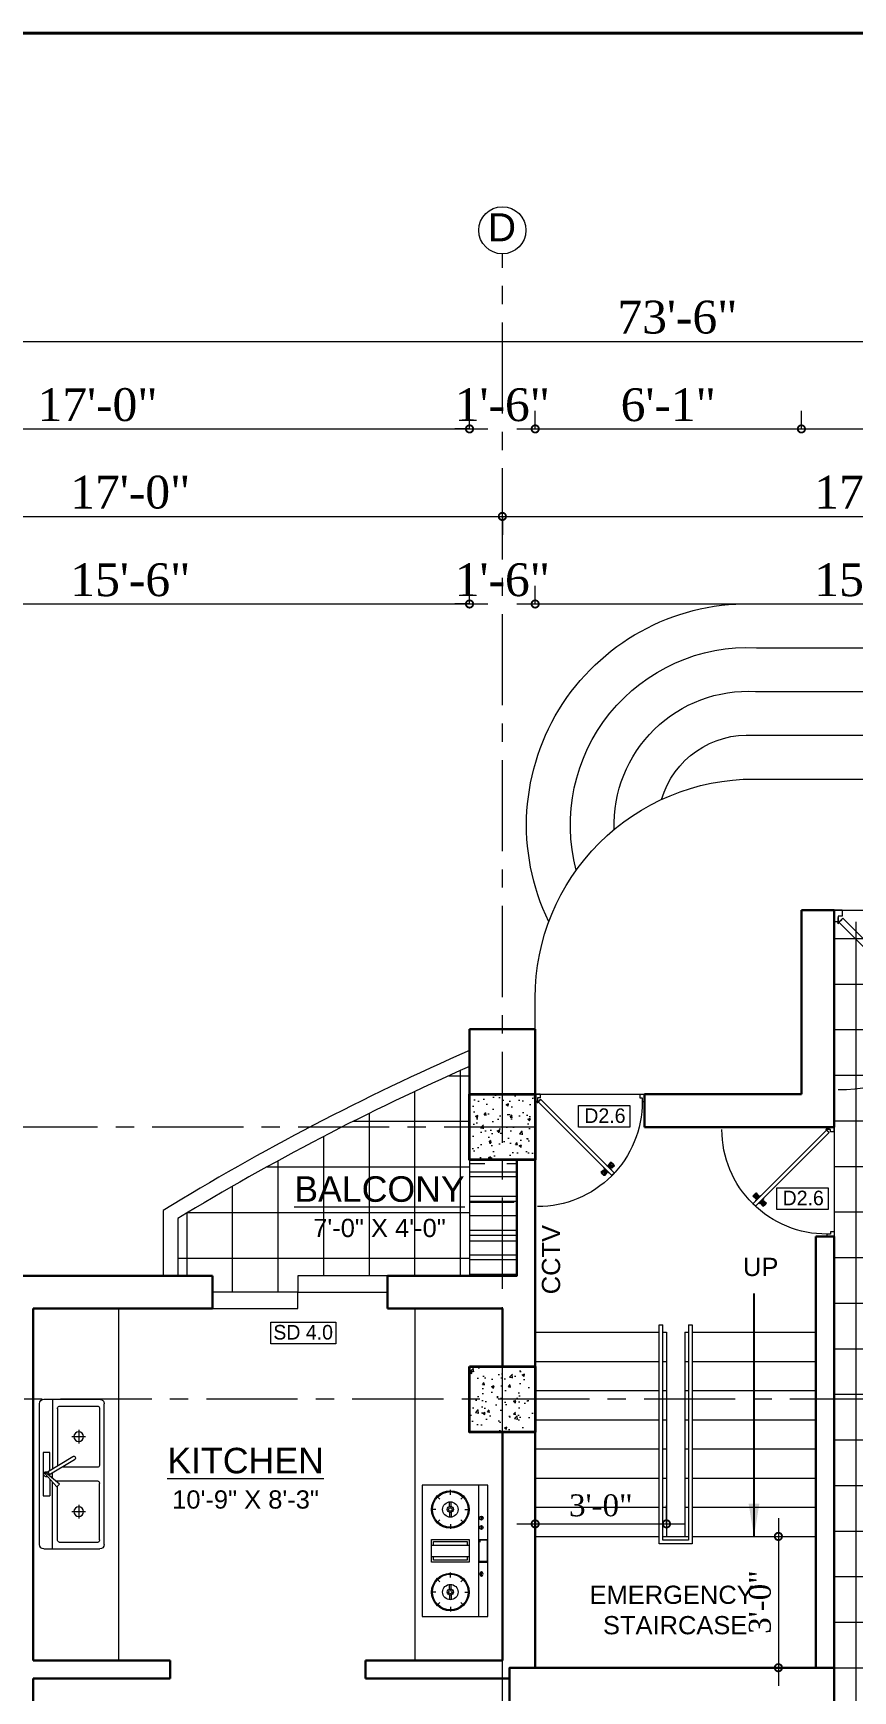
# Model space of a CAD drawing. Header units: inches. Extents: x 5223 to 201172, y -52570 to -12314.
# Drawn here: x 196711.8 to 196936.6, y -51606.3 to -51151.7 of the extents above; entities that cross this region are included whole.
import ezdxf

# ---------------------------------------------------------------- set-up
doc = ezdxf.new("R2010")
doc.units = ezdxf.units.IN
doc.header["$LTSCALE"] = 20
doc.header["$MEASUREMENT"] = 0
doc.header["$PDMODE"] = 98
doc.linetypes.add('CENTER', pattern=[2, 1.25, -0.25, 0.25, -0.25])
for name, color, linetype, lineweight in [('border', 242, 'Continuous', 40), ('CL', 252, 'CENTER', 5), ('column', 1, 'Continuous', 35), ('Dim', 7, 'Continuous', 9), ('Dimention', 77, 'Continuous', 9), ('door', 103, 'Continuous', 9), ('ELE 0.9', 252, 'Continuous', 9), ('furniture', 32, 'Continuous', 5), ('ha', 253, 'Continuous', 5), ('hatch tile', 253, 'Continuous', 0), ('Hatrch', 8, 'Continuous', 0), ('leader lines', 191, 'Continuous', 9), ('PUERTAS', 7, 'Continuous', 13), ('railings', 153, 'Continuous', 9), ('stairs', 6, 'Continuous', 9), ('T-TEXT', 7, 'Continuous', 13), ('text', 247, 'Continuous', 13), ('Wall', 7, 'Continuous', 30), ('window', 150, 'Continuous', 13)]:
    doc.layers.add(name, color=color, linetype=linetype, lineweight=lineweight)
doc.styles.add('ARIAL', font='romans.shx')
doc.styles.get("Standard").update_dxf_attribs({"font": 'ARIALN.TTF'})
doc.styles.add('Times', font='times.ttf')
doc.dimstyles.new('D100', dxfattribs={"dimtxt": 8, "dimasz": 9, "dimexe": 5, "dimexo": 5, "dimgap": 2, "dimtad": 1, "dimdec": 0, "dimzin": 3, "dimdsep": 46, "dimlunit": 4, "dimtxsty": 'Times', "dimblk": 'DOTSMALL', "dimcen": 0.09, "dimdle": 5, "dimaunit": 1, "dimadec": 3, "dimazin": 0, "dimtfac": 1, "dimtdec": 0, "dimtix": 1, "dimtofl": 0, "dimtmove": 1, "dimatfit": 0, "dimfxl": 1, "dimtolj": 1, "dimtzin": 0, "dimarcsym": 0})
doc.dimstyles.get("Standard").update_dxf_attribs({"dimtxt": 12, "dimasz": 9, "dimexe": 6, "dimexo": 12, "dimgap": 0.09, "dimtad": 0, "dimdec": 0, "dimzin": 0, "dimdsep": 46, "dimlunit": 4, "dimtxsty": 'Standard', "dimcen": 3, "dimadec": 0, "dimazin": 0, "dimtfac": 1, "dimtdec": 0, "dimtofl": 0, "dimtmove": 0, "dimatfit": 3, "dimfxl": 1, "dimtolj": 1, "dimtzin": 0, "dimarcsym": 0})

# ---------------------------------------------------------------- blocks, each defined once
blk = doc.blocks.new('COL')
at = {"layer": 'ELE 0.9'}
h = blk.add_hatch(dxfattribs=at)
h.set_pattern_fill('AR-CONC', color=256, style=0)
h.set_pattern_definition([(50, (0, 0), (7.17260183, -0.62752135), [0.75, -8.25]), (355, (0, 0), (-1.38751334, 7.52192134), [0.6, -6.6]), (100.4514, (0.598, -0.052), (5.78509382, 6.89439542), [0.6374019, -7.01142112]), (46.1842, (0, 2), (10.6724105, -1.65519014), [1.125, -12.375]), (96.6356, (0.889, 1.862), (9.34662706, 9.7411787), [0.9561029, -10.51713]), (351.1842, (0, 2), (9.34661945, 9.741186), [0.9, -9.9]), (21, (1, 1.5), (5.96907052, -4.0261889), [0.75, -8.25]), (326, (1, 1.5), (2.43315332, 7.25150045), [0.6, -6.6]), (71.4514, (1.4974, 1.1645), (8.4022263, 3.22530497), [0.6374019, -7.01142112]), (37.5, (0, 0), (0.121598553, 3.32893854), [0, -6.52, 0, -6.7, 0, -6.625]), (7.5, (0, 0), (2.630695374, 3.94411712), [0, -3.82, 0, -6.37, 0, -2.525]), (327.5, (-2.23, 0), (5.33822436, -0.225548717), [0, -2.5, 0, -7.8, 0, -10.35]), (317.5, (-3.23, 0), (5.8318617, 1.00104982), [0, -3.25, 0, -5.18, 0, -7.35])])
h.paths.add_polyline_path([(151149.68, -27522.26), (151149.68, -27540.26), (151167.68, -27540.26), (151167.68, -27522.26)])
at = {"layer": 'column'}
blk.add_lwpolyline([(151149.68, -27522.26), (151167.68, -27522.26), (151167.68, -27540.26)], dxfattribs=at)
blk.add_lwpolyline([(151149.68, -27522.26), (151167.68, -27522.26), (151167.68, -27540.26), (151149.68, -27540.26)], close=True, dxfattribs=at)
blk = doc.blocks.new('mb-bep700x350')
for p, q in [((-350, 0), (-350, -350)), ((350, 0), (-350, 0)), ((350, -350), (350, 0)), ((-350, -50), (350, -50)), ((-185, -33.2), (-163.1, -33.2)), ((-185, -35.1), (-163, -35.1)), ((-134.9, -33.2), (-113, -33.2)), ((-134.9, -35.1), (-112.9, -35.1)), ((-60, -50), (-60, 0)), ((-57.5, -3.3), (57.8, -3.3)), ((-57.5, -46.5), (-57.5, -3.3)), ((57.8, -46.5), (-57.5, -46.5)), ((-54.5, -42.4), (-46, -42.4)), ((57.8, -3.3), (57.8, -46.5)), ((60, -50), (60, 0)), ((135.2, -35.1), (113.2, -35.1)), ((135.2, -33.2), (113.3, -33.2)), ((-275.4, -144.9), (-293.8, -126.5)), ((-220.2, -122), (-220.2, -96)), ((-165.1, -144.9), (-146.7, -126.5)), ((-60, -300), (-60, -100)), ((-60, -100), (60, -100)), ((-50, -290), (-50, -110)), ((-50, -110), (-30, -110)), ((-30, -300), (-30, -100)), ((30, -300), (30, -100)), ((30, -110), (50, -110)), ((50, -110), (50, -290)), ((60, -100), (60, -300)), ((165.1, -144.9), (146.7, -126.5)), ((220.2, -122), (220.2, -96)), ((275.4, -144.9), (293.8, -126.5)), ((-298.2, -200), (-324.2, -200)), ((-275.4, -255.1), (-293.8, -273.5)), ((-235.9, -195.5), (-261, -195.5)), ((-235.9, -204.5), (-261, -204.5)), ((-204.5, -195.5), (-179.5, -195.5)), ((-204.5, -204.5), (-179.5, -204.5)), ((-165.1, -255.1), (-146.7, -273.5)), ((-142.2, -200), (-116.2, -200)), ((142.2, -200), (116.2, -200)), ((165.1, -255.1), (146.7, -273.5)), ((204.5, -195.5), (179.5, -195.5)), ((204.5, -204.5), (179.5, -204.5)), ((235.9, -195.5), (261, -195.5)), ((235.9, -204.5), (261, -204.5)), ((275.4, -255.1), (293.8, -273.5)), ((298.2, -200), (324.2, -200)), ((-350, -350), (350, -350)), ((-220.2, -278), (-220.2, -304)), ((60, -300), (-60, -300)), ((-30, -290), (-50, -290)), ((50, -290), (30, -290)), ((220.2, -278), (220.2, -304))]:
    blk.add_line(p, q)
for centre, radius in [((-220.2, -200), 100), ((-220.2, -200), 95), ((-220.2, -200), 41), ((220.2, -200), 100), ((220.2, -200), 95), ((220.2, -200), 41), ((-220.2, -200), 16.3), ((-220.2, -200), 9.16), ((220.2, -200), 16.3), ((220.2, -200), 9.16)]:
    blk.add_circle(centre, radius)
for centre in [(-174, -34.4), (-124, -34.4)]:
    blk.add_ellipse(centre, major_axis=(-11.1, 0), ratio=0.777774)
at = {"extrusion": (0, 0, -1)}
blk.add_ellipse((124.3, -34.4), major_axis=(11.1, 0), ratio=0.777774, dxfattribs=at)
blk = doc.blocks.new('mb-chaurua440x1020')
for p, q in [((483, 0), (-483, 0)), ((-513, -30), (-513, -413)), ((-513, -90), (-39, -90)), ((-148, -24), (148, -24)), ((-148, -71), (-148, -24)), ((-27, -71), (-148, -71)), ((-17, -54), (-122, -228)), ((5, -64), (-100, -240)), ((-17, -54), (-17, -54)), ((68, -136), (-11, -42)), ((29, -90), (-10, -90)), ((-5, -37), (87, -119)), ((13, -71), (1, -71)), ((5, -64), (5, -64)), ((34, -71), (148, -71)), ((48, -401), (48, -113)), ((514, -90), (55, -90)), ((148, -24), (148, -71)), ((513, -30), (513, -413)), ((-465, -134), (-465, -401)), ((-449, -123), (-59, -123)), ((-257, -222), (-257, -315)), ((-48, -401), (-48, -153)), ((87, -119), (68, -136)), ((450, -123), (82, -123)), ((257, -222), (257, -315)), ((466, -134), (466, -401)), ((-303, -269), (-210, -269)), ((210, -269), (304, -269)), ((483, -443), (-483, -443)), ((-449, -412), (-64, -412)), ((450, -412), (64, -412))]:
    blk.add_line(p, q)
for centre in [(-257, -269), (257, -269)]:
    blk.add_circle(centre, 33.2)
for centre, radius, start, end in [((-483, -30), 30, 90, 180), ((1, -47), 18.1, 331.1886, 289.501), ((-4, -44), 7.15, 94.3974, 170.1439), ((483, -30), 30, 0, 90), ((-451, -137), 14.3, 81.5294, 167.6839), ((452, -137), 14.3, 12.3263, 98.4603), ((-111, -234), 12.2, 152.0442, 329.8501), ((-483, -413), 30, 180, 270), ((-451, -398), 14.3, 192.3144, 278.476), ((-62, -398), 14.3, 261.5343, 347.6754), ((62, -398), 14.3, 192.3246, 278.4657), ((452, -398), 14.3, 261.5403, 347.6694), ((483, -413), 30, 270, 0)]:
    blk.add_arc(centre, radius, start, end)
blk = doc.blocks.new('_DotSmall')
at = {"layer": 'Dimention', "color": 0, "const_width": 0.5}
blk.add_lwpolyline([(-0.0625, 0, 1), (0.0625, 0, 1)], format="xyb", close=True, dxfattribs=at)
blk = doc.blocks.new('*D43')
at = {"layer": 'Defpoints', "color": 0, "transparency": 16777216}
for p in [(196885.49, -51560.52), (196849.49, -51563.96), (196885.49, -51563.96)]:
    blk.add_point(p, dxfattribs=at)
at = {"layer": 'Dim', "color": 0, "lineweight": 5, "transparency": 16777216}
for p, q in [((196849.49, -51560.52), (196849.49, -51555.52)), ((196885.49, -51560.52), (196885.49, -51555.52)), ((196844.49, -51560.52), (196890.49, -51560.52))]:
    blk.add_line(p, q, dxfattribs=at)
at = {"layer": 'Dim', "color": 0, "lineweight": 5, "transparency": 16777216, "xscale": 4, "yscale": 4, "zscale": 4, "rotation": 180}
blk.add_blockref('_DotSmall', (196849.49, -51560.52), dxfattribs=at)
at = {"layer": 'Dim', "color": 0, "lineweight": 5, "transparency": 16777216, "xscale": 4, "yscale": 4, "zscale": 4}
blk.add_blockref('_DotSmall', (196885.49, -51560.52), dxfattribs=at)
at = {"layer": 'Dim', "color": 0, "transparency": 16777216, "insert": (196867.49, -51555.47), "char_height": 6, "attachment_point": 5, "style": 'Times'}
blk.add_mtext('\\A1;3\'-0"', dxfattribs=at)
blk = doc.blocks.new('*D44')
at = {"layer": 'Defpoints', "color": 0, "transparency": 16777216}
for p in [(196915.57, -51563.96), (196912.2, -51599.96), (196916.18, -51599.96)]:
    blk.add_point(p, dxfattribs=at)
at = {"layer": 'Dim', "color": 0, "lineweight": 5, "transparency": 16777216}
for p, q in [((196916.18, -51558.96), (196916.18, -51604.96)), ((196916.18, -51563.96), (196921.18, -51563.96)), ((196916.18, -51599.96), (196921.18, -51599.96))]:
    blk.add_line(p, q, dxfattribs=at)
at = {"layer": 'Dim', "color": 0, "lineweight": 5, "transparency": 16777216, "xscale": 4, "yscale": 4, "zscale": 4}
for p, rotation in [((196916.18, -51563.96), 90), ((196916.18, -51599.96), 270)]:
    blk.add_blockref('_DotSmall', p, dxfattribs=dict(at, rotation=rotation))
at = {"layer": 'Dim', "color": 0, "transparency": 16777216, "insert": (196911.13, -51581.96), "char_height": 6, "attachment_point": 5, "rotation": 90, "style": 'Times'}
blk.add_mtext('\\A1;3\'-0"', dxfattribs=at)
blk = doc.blocks.new('*D45')
at = {"layer": 'Defpoints', "color": 0, "transparency": 16777216}
for p in [(196447.49, -51236.26), (197329.49, -51236.26), (197329.49, -51236.26)]:
    blk.add_point(p, dxfattribs=at)
at = {"layer": 'Dim', "color": 0, "lineweight": 5, "transparency": 16777216}
for p, q in [((196447.49, -51236.26), (196447.49, -51231.26)), ((197329.49, -51236.26), (197329.49, -51231.26)), ((196442.49, -51236.26), (197334.49, -51236.26))]:
    blk.add_line(p, q, dxfattribs=at)
at = {"layer": 'Dim', "color": 0, "lineweight": 5, "transparency": 16777216, "xscale": 4, "yscale": 4, "zscale": 4, "rotation": 180}
blk.add_blockref('_DotSmall', (196447.49, -51236.26), dxfattribs=at)
at = {"layer": 'Dim', "color": 0, "lineweight": 5, "transparency": 16777216, "xscale": 4, "yscale": 4, "zscale": 4}
blk.add_blockref('_DotSmall', (197329.49, -51236.26), dxfattribs=at)
at = {"layer": 'Dim', "color": 0, "transparency": 16777216, "insert": (196888.49, -51229.66), "char_height": 9, "attachment_point": 5, "style": 'Times'}
blk.add_mtext('\\A1;73\'-6"', dxfattribs=at)
blk = doc.blocks.new('3ft')
at = {"layer": 'PUERTAS', "color": 8}
for p, q in [((22.57, 24.94), (21.65, 25.68)), ((22.63, 24.99), (21.69, 25.75)), ((22.74, 25.1), (21.84, 25.9)), ((22.13, 26.28), (21.98, 26.13)), ((22.88, 25.24), (22.01, 26.06)), ((22.13, 26.28), (22.27, 26.42)), ((22.29, 26.41), (22.27, 26.42)), ((23.16, 25.52), (22.34, 26.39)), ((23.3, 25.66), (22.5, 26.56)), ((23.41, 25.77), (22.65, 26.71)), ((22.69, 24.32), (23.02, 24.83)), ((23.46, 25.83), (22.72, 26.75)), ((22.95, 24.96), (22.84, 25.07)), ((22.98, 24.99), (22.86, 25.1)), ((23.03, 25.04), (22.91, 25.15)), ((22.91, 24.53), (23.1, 24.91)), ((23.11, 25.12), (22.99, 25.23)), ((23.13, 24.76), (23.18, 24.99)), ((23.28, 25.3), (23.17, 25.41)), ((23.36, 25.37), (23.25, 25.49)), ((23.31, 24.94), (23.28, 25.08)), ((23.41, 25.43), (23.3, 25.54)), ((23.46, 25.09), (23.32, 25.13)), ((23.44, 25.45), (23.33, 25.56)), ((23.64, 25.27), (23.41, 25.22)), ((23.87, 25.49), (23.49, 25.3)), ((24.08, 25.71), (23.57, 25.38)), ((24.07, 23.82), (24.3, 23.88)), ((24.25, 24), (24.39, 23.97)), ((24.4, 24.15), (24.43, 24.01)), ((24.58, 24.33), (24.52, 24.1)), ((24.6, 23.97), (24.72, 23.86)), ((24.8, 24.56), (24.61, 24.18)), ((25.02, 24.77), (24.68, 24.26)), ((24.68, 24.05), (24.79, 23.94)), ((24.73, 24.1), (24.85, 23.99)), ((24.76, 24.13), (24.87, 24.02)), ((24.97, 23.99), (25.87, 23.2)), ((25.08, 24.1), (26.02, 23.34)), ((25.14, 24.15), (26.06, 23.41)), ((23.63, 23.38), (24.14, 23.72)), ((23.84, 23.6), (24.22, 23.79)), ((24.25, 23.26), (24.99, 22.34)), ((24.27, 23.64), (24.38, 23.53)), ((24.3, 23.67), (24.41, 23.56)), ((24.3, 23.32), (25.06, 22.38)), ((24.35, 23.72), (24.46, 23.61)), ((24.41, 23.43), (25.2, 22.53)), ((24.43, 23.8), (24.54, 23.69)), ((24.55, 23.57), (25.37, 22.7)), ((24.83, 23.85), (25.7, 23.03)), ((25.58, 22.82), (25.43, 22.67)), ((25.58, 22.82), (25.73, 22.97)), ((25.72, 22.98), (25.73, 22.97)), ((0, 0), (36, 0))]:
    blk.add_line(p, q, dxfattribs=at)
at = {"layer": 'PUERTAS', "color": 1}
for p, q in [((21.67, 25.73), (22.17, 26.23)), ((22.49, 24.95), (21.67, 25.61)), ((21.7, 25.82), (22.14, 26.26)), ((21.73, 25.79), (21.7, 25.82)), ((22.58, 26.7), (22.14, 26.26)), ((22.67, 26.73), (22.17, 26.23)), ((22.61, 26.67), (22.58, 26.7)), ((22.6, 24.96), (23.02, 25.38)), ((22.61, 24.25), (22.92, 24.72)), ((22.62, 24.13), (22.61, 24.14)), ((22.7, 25.07), (22.71, 25.06)), ((23.45, 25.91), (22.79, 26.73)), ((22.82, 25.06), (23.08, 25.32)), ((22.94, 24.95), (22.83, 25.07)), ((22.92, 24.72), (22.92, 24.72)), ((22.93, 24.94), (23.19, 25.21)), ((22.93, 24.84), (22.93, 24.83)), ((23.44, 25.81), (23.02, 25.38)), ((23.34, 25.58), (23.08, 25.32)), ((23.46, 25.47), (23.19, 25.21)), ((23.33, 25.7), (23.34, 25.69)), ((23.45, 25.46), (23.33, 25.57)), ((23.57, 25.47), (23.57, 25.47)), ((24.15, 25.79), (23.68, 25.48)), ((23.68, 25.48), (23.68, 25.48)), ((24.25, 23.62), (24.51, 23.89)), ((24.27, 25.78), (24.26, 25.79)), ((24.78, 24.15), (24.51, 23.89)), ((24.89, 24.03), (24.63, 23.77)), ((25.11, 24.14), (24.69, 23.71)), ((24.77, 24.14), (24.88, 24.03)), ((24.79, 24.38), (24.78, 24.37)), ((24.78, 24.26), (24.78, 24.26)), ((25.1, 24.84), (24.79, 24.38)), ((25, 24.03), (25, 24.03)), ((25.09, 24.96), (25.1, 24.95)), ((25.22, 24.14), (26.03, 23.48)), ((23.44, 23.31), (23.45, 23.3)), ((23.56, 23.3), (24.03, 23.61)), ((24.03, 23.61), (24.03, 23.62)), ((24.14, 23.62), (24.14, 23.62)), ((24.26, 23.29), (24.69, 23.71)), ((24.26, 23.63), (24.37, 23.52)), ((24.26, 23.18), (24.92, 22.37)), ((24.37, 23.52), (24.63, 23.77)), ((24.37, 23.4), (24.37, 23.4)), ((25.04, 22.36), (25.54, 22.86)), ((25.1, 22.42), (25.13, 22.39)), ((25.13, 22.39), (25.57, 22.83)), ((26.04, 23.37), (25.54, 22.86)), ((26.01, 23.27), (25.57, 22.83)), ((25.98, 23.3), (26.01, 23.27))]:
    blk.add_line(p, q, dxfattribs=at)
at = {"layer": 'PUERTAS', "color": 2}
for p, q in [((21.99, 26.11), (21.98, 26.13)), ((26.05, 25.92), (25.23, 26.74)), ((25.42, 22.68), (25.43, 22.67))]:
    blk.add_line(p, q, dxfattribs=at)
at = {"layer": 'PUERTAS', "color": 1}
for centre, start, end in [((22.54, 25.01), 231.0764, 315), ((22.67, 24.2), 135, 225), ((22.73, 26.68), 38.9236, 135), ((22.77, 25.12), 225, 315), ((22.99, 24.89), 135, 219.7428), ((22.87, 24.78), 315, 39.7428), ((23.28, 25.63), 315, 45), ((23.39, 25.86), 315, 38.9236), ((23.51, 25.41), 50.2572, 135), ((23.62, 25.53), 230.2572, 315), ((24.2, 25.73), 45, 135), ((24.84, 24.31), 135, 219.7428), ((24.72, 24.21), 315, 39.7428), ((24.94, 23.98), 45, 135), ((25.04, 24.89), 315, 45), ((25.17, 24.08), 51.0764, 135), ((23.51, 23.36), 225, 315), ((24.09, 23.56), 50.2572, 135), ((24.2, 23.68), 230.2572, 315), ((24.32, 23.23), 135, 218.9236), ((24.42, 23.46), 135, 225), ((24.98, 22.42), 218.9236, 315), ((25.98, 23.42), 315, 51.0764)]:
    blk.add_arc(centre, 0.08, start, end, dxfattribs=at)
at = {"layer": 'window'}
for p, q in [((1.01, 2.52), (25.23, 26.74)), ((26.05, 25.92), (1.77, 1.64)), ((0, 2.4), (0, 0)), ((0.72, 2.4), (0, 2.4)), ((1.6, 0), (0, 0)), ((0.72, 1.52), (0.72, 2.44)), ((0.8, 1.52), (0.72, 1.52)), ((0.8, 1.52), (0.8, 2.41)), ((0.8, 1.2), (0.8, 1.52)), ((1.6, 1.2), (0.8, 1.2)), ((1.57, 1.84), (0.94, 2.47)), ((1.63, 1.89), (0.97, 2.55)), ((1.63, 1.89), (1.57, 1.84)), ((1.77, 1.64), (1.57, 1.84)), ((1.6, 0), (1.6, 1.2)), ((34.4, 0), (34.4, 1.2)), ((34.4, 1.2), (35.2, 1.2)), ((34.4, 0), (36, 0)), ((35.2, 1.2), (35.2, 2.4)), ((35.2, 2.4), (36, 2.4)), ((36, 0), (36, 2.4))]:
    blk.add_line(p, q, dxfattribs=at)
for radius in [0.155, 0.0752]:
    blk.add_circle((0.82, 2.56), radius, dxfattribs=at)
blk.add_arc((0.82, 2.56), 34.38, 359.7285, 90.0333, dxfattribs=at)
blk = doc.blocks.new('*U55')
at = {"color": 3}
blk.add_blockref('3ft', (0, 0), dxfattribs=at)
blk = doc.blocks.new('2ft6in')
at = {"layer": 'PUERTAS', "color": 8}
for p, q in [((18.81, 20.78), (18.04, 21.4)), ((18.86, 20.83), (18.08, 21.46)), ((18.95, 20.92), (18.2, 21.58)), ((18.44, 21.9), (18.31, 21.77)), ((19.07, 21.03), (18.34, 21.72)), ((18.44, 21.9), (18.56, 22.02)), ((18.58, 22.01), (18.56, 22.02)), ((19.3, 21.26), (18.61, 22)), ((19.42, 21.38), (18.75, 22.14)), ((19.51, 21.48), (18.88, 22.26)), ((18.91, 20.27), (19.19, 20.69)), ((19.55, 21.53), (18.93, 22.3)), ((19.13, 20.8), (19.03, 20.9)), ((19.15, 20.82), (19.05, 20.92)), ((19.09, 20.44), (19.25, 20.76)), ((19.19, 20.87), (19.1, 20.96)), ((19.25, 20.93), (19.16, 21.02)), ((19.28, 20.63), (19.32, 20.83)), ((19.4, 21.08), (19.31, 21.17)), ((19.47, 21.15), (19.38, 21.24)), ((19.43, 20.78), (19.4, 20.9)), ((19.51, 21.19), (19.42, 21.28)), ((19.55, 20.91), (19.43, 20.94)), ((19.53, 21.21), (19.44, 21.3)), ((19.7, 21.06), (19.51, 21.01)), ((19.89, 21.24), (19.58, 21.08)), ((20.07, 21.42), (19.64, 21.15)), ((19.69, 19.49), (20.12, 19.76)), ((19.87, 19.67), (20.18, 19.83)), ((20.06, 19.85), (20.25, 19.9)), ((20.21, 20), (20.33, 19.97)), ((20.21, 19.38), (20.83, 18.61)), ((20.23, 19.7), (20.32, 19.61)), ((20.25, 19.72), (20.34, 19.63)), ((20.25, 19.43), (20.88, 18.65)), ((20.29, 19.76), (20.38, 19.67)), ((20.33, 20.13), (20.36, 20.01)), ((20.34, 19.53), (21, 18.77)), ((20.36, 19.83), (20.45, 19.74)), ((20.48, 20.28), (20.44, 20.08)), ((20.46, 19.64), (21.14, 18.91)), ((20.5, 19.98), (20.6, 19.89)), ((20.67, 20.47), (20.51, 20.15)), ((20.85, 20.64), (20.57, 20.22)), ((20.57, 20.04), (20.66, 19.95)), ((20.61, 20.09), (20.7, 19.99)), ((20.63, 20.11), (20.72, 20.01)), ((20.69, 19.87), (21.42, 19.19)), ((20.81, 19.99), (21.56, 19.33)), ((20.9, 20.08), (21.68, 19.45)), ((20.95, 20.13), (21.72, 19.51)), ((21.32, 19.01), (21.2, 18.89)), ((21.32, 19.01), (21.44, 19.14)), ((21.43, 19.15), (21.44, 19.14)), ((0, 0), (30, 0))]:
    blk.add_line(p, q, dxfattribs=at)
at = {"layer": 'PUERTAS', "color": 1}
for p, q in [((18.06, 21.44), (18.48, 21.86)), ((18.74, 20.79), (18.06, 21.34)), ((18.08, 21.51), (18.45, 21.88)), ((18.11, 21.49), (18.08, 21.51)), ((18.82, 22.25), (18.45, 21.88)), ((18.9, 22.28), (18.48, 21.86)), ((18.84, 22.23), (18.82, 22.25)), ((18.83, 20.8), (19.18, 21.15)), ((18.84, 20.21), (19.1, 20.6)), ((18.85, 20.11), (18.84, 20.12)), ((18.92, 20.89), (18.93, 20.88)), ((19.54, 21.59), (18.99, 22.27)), ((19.02, 20.88), (19.24, 21.1)), ((19.12, 20.8), (19.03, 20.89)), ((19.1, 20.7), (19.11, 20.69)), ((19.1, 20.6), (19.1, 20.6)), ((19.11, 20.79), (19.33, 21.01)), ((19.54, 21.5), (19.18, 21.15)), ((19.45, 21.31), (19.24, 21.1)), ((19.55, 21.22), (19.33, 21.01)), ((19.45, 21.41), (19.45, 21.41)), ((19.54, 21.22), (19.45, 21.31)), ((19.53, 19.43), (19.54, 19.42)), ((19.64, 21.23), (19.64, 21.23)), ((19.64, 19.42), (20.02, 19.67)), ((19.74, 21.24), (19.73, 21.23)), ((20.12, 21.49), (19.74, 21.24)), ((20.02, 19.67), (20.03, 19.68)), ((20.12, 19.68), (20.12, 19.68)), ((20.21, 19.69), (20.43, 19.9)), ((20.22, 21.48), (20.22, 21.49)), ((20.22, 19.41), (20.57, 19.76)), ((20.22, 19.69), (20.31, 19.6)), ((20.22, 19.32), (20.76, 18.64)), ((20.31, 19.6), (20.52, 19.81)), ((20.31, 19.5), (20.31, 19.5)), ((20.65, 20.12), (20.43, 19.9)), ((20.74, 20.03), (20.52, 19.81)), ((20.93, 20.11), (20.57, 19.76)), ((20.64, 20.11), (20.73, 20.02)), ((20.66, 20.31), (20.65, 20.31)), ((20.65, 20.21), (20.65, 20.22)), ((20.91, 20.7), (20.66, 20.31)), ((20.84, 20.02), (20.83, 20.03)), ((20.86, 18.63), (21.28, 19.05)), ((20.91, 20.8), (20.91, 20.79)), ((20.91, 18.68), (20.94, 18.66)), ((20.94, 18.66), (21.31, 19.03)), ((21.02, 20.12), (21.7, 19.57)), ((21.7, 19.47), (21.28, 19.05)), ((21.67, 19.4), (21.31, 19.03)), ((21.65, 19.42), (21.67, 19.4))]:
    blk.add_line(p, q, dxfattribs=at)
at = {"layer": 'PUERTAS', "color": 2}
for p, q in [((18.33, 21.76), (18.31, 21.77)), ((21.71, 21.6), (21.02, 22.28)), ((21.18, 18.9), (21.2, 18.89))]:
    blk.add_line(p, q, dxfattribs=at)
at = {"layer": 'PUERTAS', "color": 1}
for centre, start, end in [((18.78, 20.84), 231.0764, 315), ((18.89, 20.16), 135, 225), ((18.94, 22.23), 38.9236, 135), ((18.97, 20.93), 225, 315), ((19.16, 20.74), 135, 219.7428), ((19.06, 20.65), 315, 39.7428), ((19.4, 21.36), 315, 45), ((19.49, 21.55), 315, 38.9236), ((19.59, 19.47), 225, 315), ((19.6, 21.18), 50.2572, 135), ((19.68, 21.28), 230.2572, 315), ((20.07, 19.63), 50.2572, 135), ((20.17, 21.44), 45, 135), ((20.16, 19.73), 230.2572, 315), ((20.27, 19.36), 135, 218.9236), ((20.35, 19.55), 135, 225), ((20.7, 20.26), 135, 219.7428), ((20.6, 20.17), 315, 39.7428), ((20.78, 19.98), 45, 135), ((20.82, 18.68), 218.9236, 315), ((20.87, 20.75), 315, 45), ((20.98, 20.07), 51.0764, 135), ((21.65, 19.52), 315, 51.0764)]:
    blk.add_arc(centre, 0.0667, start, end, dxfattribs=at)
at = {"layer": 'window'}
for p, q in [((0.84, 2.1), (21.02, 22.28)), ((21.71, 21.6), (1.47, 1.37)), ((0, 2), (0, 0)), ((0.6, 2), (0, 2)), ((1.33, 0), (0, 0)), ((0.6, 1.26), (0.6, 2.04)), ((0.67, 1.26), (0.6, 1.26)), ((0.67, 1.26), (0.67, 2.01)), ((0.67, 1), (0.67, 1.26)), ((1.33, 1), (0.67, 1)), ((1.31, 1.53), (0.79, 2.06)), ((1.36, 1.58), (0.81, 2.12)), ((1.36, 1.58), (1.31, 1.53)), ((1.47, 1.37), (1.31, 1.53)), ((1.33, 0), (1.33, 1)), ((28.67, 0), (28.67, 1)), ((28.67, 1), (29.33, 1)), ((28.67, 0), (30, 0)), ((29.33, 1), (29.33, 2)), ((29.33, 2), (30, 2)), ((30, 0), (30, 2))]:
    blk.add_line(p, q, dxfattribs=at)
for radius in [0.129, 0.0627]:
    blk.add_circle((0.68, 2.14), radius, dxfattribs=at)
blk.add_arc((0.68, 2.14), 28.65, 359.7285, 90.0333, dxfattribs=at)
blk = doc.blocks.new('*U22')
at = {"color": 3, "xscale": -1}
blk.add_blockref('2ft6in', (42, 0), dxfattribs=at)
blk = doc.blocks.new('*D110')
at = {"layer": 'Defpoints', "color": 0, "transparency": 16777216}
for p in [(196645.49, -51308.26), (196831.49, -51308.26), (196831.49, -51308.26)]:
    blk.add_point(p, dxfattribs=at)
at = {"layer": 'Dim', "color": 0, "lineweight": 5, "transparency": 16777216}
for p, q in [((196645.49, -51308.26), (196645.49, -51303.26)), ((196831.49, -51308.26), (196831.49, -51303.26)), ((196640.49, -51308.26), (196836.49, -51308.26))]:
    blk.add_line(p, q, dxfattribs=at)
at = {"layer": 'Dim', "color": 0, "lineweight": 5, "transparency": 16777216, "xscale": 4, "yscale": 4, "zscale": 4, "rotation": 180}
blk.add_blockref('_DotSmall', (196645.49, -51308.26), dxfattribs=at)
at = {"layer": 'Dim', "color": 0, "lineweight": 5, "transparency": 16777216, "xscale": 4, "yscale": 4, "zscale": 4}
blk.add_blockref('_DotSmall', (196831.49, -51308.26), dxfattribs=at)
at = {"layer": 'Dim', "color": 0, "transparency": 16777216, "insert": (196738.49, -51301.68), "char_height": 9, "attachment_point": 5, "style": 'Times'}
blk.add_mtext('\\A1;15\'-6"', dxfattribs=at)
blk = doc.blocks.new('*D111')
at = {"layer": 'Defpoints', "color": 0, "transparency": 16777216}
for p in [(196831.49, -51308.26), (196849.49, -51308.26), (196849.49, -51308.26)]:
    blk.add_point(p, dxfattribs=at)
at = {"layer": 'Dim', "color": 0, "lineweight": 5, "transparency": 16777216}
for p, q in [((196831.49, -51308.26), (196831.49, -51303.26)), ((196849.49, -51308.26), (196849.49, -51303.26)), ((196831.49, -51308.26), (196827.49, -51308.26)), ((196849.49, -51308.26), (196853.49, -51308.26))]:
    blk.add_line(p, q, dxfattribs=at)
at = {"layer": 'Dim', "color": 0, "lineweight": 5, "transparency": 16777216, "xscale": 4, "yscale": 4, "zscale": 4}
blk.add_blockref('_DotSmall', (196831.49, -51308.26), dxfattribs=at)
at = {"layer": 'Dim', "color": 0, "lineweight": 5, "transparency": 16777216, "xscale": 4, "yscale": 4, "zscale": 4, "rotation": 180}
blk.add_blockref('_DotSmall', (196849.49, -51308.26), dxfattribs=at)
at = {"layer": 'Dim', "color": 0, "transparency": 16777216, "insert": (196840.49, -51301.68), "char_height": 9, "attachment_point": 5, "style": 'Times'}
blk.add_mtext('\\A1;1\'-6"', dxfattribs=at)
blk = doc.blocks.new('*D112')
at = {"layer": 'Defpoints', "color": 0, "transparency": 16777216}
for p in [(196849.49, -51308.26), (197035.49, -51308.26), (197035.49, -51308.26)]:
    blk.add_point(p, dxfattribs=at)
at = {"layer": 'Dim', "color": 0, "lineweight": 5, "transparency": 16777216}
for p, q in [((196849.49, -51308.26), (196849.49, -51303.26)), ((197035.49, -51308.26), (197035.49, -51303.26)), ((196844.49, -51308.26), (197040.49, -51308.26))]:
    blk.add_line(p, q, dxfattribs=at)
at = {"layer": 'Dim', "color": 0, "lineweight": 5, "transparency": 16777216, "xscale": 4, "yscale": 4, "zscale": 4, "rotation": 180}
blk.add_blockref('_DotSmall', (196849.49, -51308.26), dxfattribs=at)
at = {"layer": 'Dim', "color": 0, "lineweight": 5, "transparency": 16777216, "xscale": 4, "yscale": 4, "zscale": 4}
blk.add_blockref('_DotSmall', (197035.49, -51308.26), dxfattribs=at)
at = {"layer": 'Dim', "color": 0, "transparency": 16777216, "insert": (196942.49, -51301.68), "char_height": 9, "attachment_point": 5, "style": 'Times'}
blk.add_mtext('\\A1;15\'-6"', dxfattribs=at)
blk = doc.blocks.new('*D117')
at = {"layer": 'Defpoints', "color": 0, "transparency": 16777216}
for p in [(196636.45, -51284.26), (196840.49, -51283.74), (196840.49, -51284.26)]:
    blk.add_point(p, dxfattribs=at)
at = {"layer": 'Dim', "color": 0, "lineweight": 5, "transparency": 16777216}
for p, q in [((196636.45, -51284.26), (196636.45, -51279.26)), ((196631.45, -51284.26), (196845.49, -51284.26)), ((196840.49, -51284.26), (196840.49, -51289.26))]:
    blk.add_line(p, q, dxfattribs=at)
at = {"layer": 'Dim', "color": 0, "lineweight": 5, "transparency": 16777216, "xscale": 4, "yscale": 4, "zscale": 4, "rotation": 180}
blk.add_blockref('_DotSmall', (196636.45, -51284.26), dxfattribs=at)
at = {"layer": 'Dim', "color": 0, "lineweight": 5, "transparency": 16777216, "xscale": 4, "yscale": 4, "zscale": 4}
blk.add_blockref('_DotSmall', (196840.49, -51284.26), dxfattribs=at)
at = {"layer": 'Dim', "color": 0, "transparency": 16777216, "insert": (196738.47, -51277.66), "char_height": 9, "attachment_point": 5, "style": 'Times'}
blk.add_mtext('\\A1;17\'-0"', dxfattribs=at)
blk = doc.blocks.new('*D118')
at = {"layer": 'Defpoints', "color": 0, "transparency": 16777216}
for p in [(196840.49, -51283.74), (197044.47, -51284.26), (197044.47, -51284.26)]:
    blk.add_point(p, dxfattribs=at)
at = {"layer": 'Dim', "color": 0, "lineweight": 5, "transparency": 16777216}
for p, q in [((197044.47, -51284.26), (197044.47, -51279.26)), ((196835.49, -51284.26), (197049.47, -51284.26)), ((196840.49, -51284.26), (196840.49, -51289.26))]:
    blk.add_line(p, q, dxfattribs=at)
at = {"layer": 'Dim', "color": 0, "lineweight": 5, "transparency": 16777216, "xscale": 4, "yscale": 4, "zscale": 4, "rotation": 180}
blk.add_blockref('_DotSmall', (196840.49, -51284.26), dxfattribs=at)
at = {"layer": 'Dim', "color": 0, "lineweight": 5, "transparency": 16777216, "xscale": 4, "yscale": 4, "zscale": 4}
blk.add_blockref('_DotSmall', (197044.47, -51284.26), dxfattribs=at)
at = {"layer": 'Dim', "color": 0, "transparency": 16777216, "insert": (196942.48, -51277.66), "char_height": 9, "attachment_point": 5, "style": 'Times'}
blk.add_mtext('\\A1;17\'-0"', dxfattribs=at)
blk = doc.blocks.new('*D123')
at = {"layer": 'Defpoints', "color": 0, "transparency": 16777216}
for p in [(196627.49, -51260.26), (196831.49, -51260.26), (196831.49, -51260.26)]:
    blk.add_point(p, dxfattribs=at)
at = {"layer": 'Dim', "color": 0, "lineweight": 5, "transparency": 16777216}
for p, q in [((196627.49, -51260.26), (196627.49, -51255.26)), ((196831.49, -51260.26), (196831.49, -51255.26)), ((196622.49, -51260.26), (196836.49, -51260.26))]:
    blk.add_line(p, q, dxfattribs=at)
at = {"layer": 'Dim', "color": 0, "lineweight": 5, "transparency": 16777216, "xscale": 4, "yscale": 4, "zscale": 4, "rotation": 180}
blk.add_blockref('_DotSmall', (196627.49, -51260.26), dxfattribs=at)
at = {"layer": 'Dim', "color": 0, "lineweight": 5, "transparency": 16777216, "xscale": 4, "yscale": 4, "zscale": 4}
blk.add_blockref('_DotSmall', (196831.49, -51260.26), dxfattribs=at)
at = {"layer": 'Dim', "color": 0, "transparency": 16777216, "insert": (196729.49, -51253.66), "char_height": 9, "attachment_point": 5, "style": 'Times'}
blk.add_mtext('\\A1;17\'-0"', dxfattribs=at)
blk = doc.blocks.new('*D124')
at = {"layer": 'Defpoints', "color": 0, "transparency": 16777216}
for p in [(196831.49, -51260.26), (196849.49, -51260.26), (196849.49, -51260.26)]:
    blk.add_point(p, dxfattribs=at)
at = {"layer": 'Dim', "color": 0, "lineweight": 5, "transparency": 16777216}
for p, q in [((196831.49, -51260.26), (196831.49, -51255.26)), ((196849.49, -51260.26), (196849.49, -51255.26)), ((196831.49, -51260.26), (196827.49, -51260.26)), ((196849.49, -51260.26), (196853.49, -51260.26))]:
    blk.add_line(p, q, dxfattribs=at)
at = {"layer": 'Dim', "color": 0, "lineweight": 5, "transparency": 16777216, "xscale": 4, "yscale": 4, "zscale": 4}
blk.add_blockref('_DotSmall', (196831.49, -51260.26), dxfattribs=at)
at = {"layer": 'Dim', "color": 0, "lineweight": 5, "transparency": 16777216, "xscale": 4, "yscale": 4, "zscale": 4, "rotation": 180}
blk.add_blockref('_DotSmall', (196849.49, -51260.26), dxfattribs=at)
at = {"layer": 'Dim', "color": 0, "transparency": 16777216, "insert": (196840.49, -51253.68), "char_height": 9, "attachment_point": 5, "style": 'Times'}
blk.add_mtext('\\A1;1\'-6"', dxfattribs=at)
blk = doc.blocks.new('*D125')
at = {"layer": 'Defpoints', "color": 0, "transparency": 16777216}
for p in [(196849.49, -51260.26), (196922.49, -51260.26), (196922.49, -51260.26)]:
    blk.add_point(p, dxfattribs=at)
at = {"layer": 'Dim', "color": 0, "lineweight": 5, "transparency": 16777216}
for p, q in [((196849.49, -51260.26), (196849.49, -51255.26)), ((196922.49, -51260.26), (196922.49, -51255.26)), ((196844.49, -51260.26), (196927.49, -51260.26))]:
    blk.add_line(p, q, dxfattribs=at)
at = {"layer": 'Dim', "color": 0, "lineweight": 5, "transparency": 16777216, "xscale": 4, "yscale": 4, "zscale": 4, "rotation": 180}
blk.add_blockref('_DotSmall', (196849.49, -51260.26), dxfattribs=at)
at = {"layer": 'Dim', "color": 0, "lineweight": 5, "transparency": 16777216, "xscale": 4, "yscale": 4, "zscale": 4}
blk.add_blockref('_DotSmall', (196922.49, -51260.26), dxfattribs=at)
at = {"layer": 'Dim', "color": 0, "transparency": 16777216, "insert": (196885.99, -51253.68), "char_height": 9, "attachment_point": 5, "style": 'Times'}
blk.add_mtext('\\A1;6\'-1"', dxfattribs=at)
blk = doc.blocks.new('*D126')
at = {"layer": 'Defpoints', "color": 0, "transparency": 16777216}
for p in [(196922.49, -51260.26), (197188.49, -51260.26), (197188.49, -51260.26)]:
    blk.add_point(p, dxfattribs=at)
at = {"layer": 'Dim', "color": 0, "lineweight": 5, "transparency": 16777216}
for p, q in [((196922.49, -51260.26), (196922.49, -51255.26)), ((197188.49, -51260.26), (197188.49, -51255.26)), ((196917.49, -51260.26), (197193.49, -51260.26))]:
    blk.add_line(p, q, dxfattribs=at)
at = {"layer": 'Dim', "color": 0, "lineweight": 5, "transparency": 16777216, "xscale": 4, "yscale": 4, "zscale": 4, "rotation": 180}
blk.add_blockref('_DotSmall', (196922.49, -51260.26), dxfattribs=at)
at = {"layer": 'Dim', "color": 0, "lineweight": 5, "transparency": 16777216, "xscale": 4, "yscale": 4, "zscale": 4}
blk.add_blockref('_DotSmall', (197188.49, -51260.26), dxfattribs=at)
at = {"layer": 'Dim', "color": 0, "transparency": 16777216, "insert": (197055.49, -51253.76), "char_height": 9, "attachment_point": 5, "style": 'Times'}
blk.add_mtext('\\A1;22\'-2"', dxfattribs=at)

msp = doc.modelspace()

# ---------------------------------------------------------------- hatches: boundary and pattern name
at = {"layer": 'hatch tile'}
h = msp.add_hatch(dxfattribs=at)
h.set_pattern_fill('NET', color=256, scale=100, angle=7e-07, style=0)
h.paths.add_polyline_path([(196922.49, -51803.96), (196922.49, -51788.61), (196849.49, -51788.61), (196849.49, -51795.96), (196849.49, -51803.96)])
h.paths.add_polyline_path([(197011.49, -51803.96), (197011.49, -51788.61), (196922.49, -51788.61), (196922.49, -51803.96)])
h.paths.add_polyline_path([(197011.49, -51788.61), (197011.49, -51803.96), (197035.49, -51803.96), (197035.49, -51788.61)])
h.paths.add_polyline_path([(197011.49, -51788.61), (197035.49, -51788.61), (197035.49, -51677.96), (197011.49, -51677.96)])
h.paths.add_polyline_path([(197035.49, -51401.26), (197011.49, -51401.25), (197011.49, -51464.39), (197035.49, -51464.96)])
h.paths.add_polyline_path([(196922.49, -51741.96), (196849.49, -51741.96), (196849.49, -51788.61), (196922.49, -51788.61)])
edge = h.paths.add_edge_path()
edge.add_line((196931.49, -51741.96), (196922.49, -51741.96))
edge.add_line((196922.49, -51741.96), (196922.49, -51788.61))
edge.add_line((196922.49, -51788.61), (197011.49, -51788.61))
edge.add_line((197011.49, -51788.61), (197011.49, -51677.96))
edge.add_line((197011.49, -51677.96), (196987.49, -51677.96))
edge.add_line((196987.49, -51677.96), (196987.49, -51475.96))
edge.add_arc((196987.34, -51469.89), 6.07, 88.6463, 271.3537, ccw=False)
edge.add_line((196987.49, -51463.83), (197011.49, -51464.39))
edge.add_line((197011.49, -51464.39), (197011.49, -51401.25))
edge.add_line((197011.49, -51401.25), (196979.49, -51401.25))
edge.add_line((196979.49, -51401.25), (196979.49, -51395.45))
edge.add_line((196979.49, -51395.45), (196931.49, -51395.45))
edge.add_line((196931.49, -51395.45), (196931.49, -51689.96))
edge.add_line((196931.49, -51689.96), (196931.49, -51741.96))
h = msp.add_hatch(dxfattribs=at)
h.set_pattern_fill('NET', color=256, scale=100, style=0)
h.set_pattern_definition([(7e-07, (6704.01, -2325.126), (-1.5e-07, 12.5), []), (90.000001, (6704.01, -2325.126), (-12.5, -1.5e-07), [])])
h.paths.add_polyline_path([(196831.49, -51442.72), (196831.49, -51435.09, 0.032939), (196751.49, -51476.81), (196751.49, -51492.47), (196760.99, -51492.47), (196760.99, -51496.97), (196784.39, -51496.97), (196784.39, -51492.47), (196808.99, -51492.47), (196831.49, -51492.47), (196831.49, -51460.72), (196831.49, -51442.72)])
h.paths.add_polyline_path([(196782.08, -51463.37), (196831.52, -51463.37), (196831.52, -51483.77), (196782.08, -51483.77)], flags=9)
at = {"layer": 'Hatrch'}
h = msp.add_hatch(dxfattribs=at)
h.set_pattern_fill('AR-RROOF', color=256, scale=8, style=0)
h.paths.add_polyline_path([(196844.49, -51460.72), (196831.49, -51460.72), (196831.49, -51492.47), (196831.49, -51492.47), (196844.49, -51492.47)])

# ---------------------------------------------------------------- linework, layer by layer
at = {"layer": 'border'}
msp.add_lwpolyline([(195851.85, -51151.73), (197893.12, -51151.73), (197893.12, -52570.02), (195851.85, -52570.02)], close=True, dxfattribs=at)
at = {"layer": 'CL'}
for p, q in [((196840.49, -52456.05), (196840.49, -51212.26)), ((196849.49, -51451.72), (196104.76, -51451.72)), ((197744.34, -51526.34), (196104.76, -51526.34))]:
    msp.add_line(p, q, dxfattribs=at)
at = {"layer": 'door'}
for points in [[(196808.99, -51492.47), (196784.39, -51492.47), (196784.39, -51496.97), (196808.99, -51496.97)], [(196784.39, -51496.97), (196760.99, -51496.97), (196760.99, -51501.47), (196784.39, -51501.47)]]:
    msp.add_lwpolyline(points, close=True, dxfattribs=at)
msp.add_lwpolyline([(196808.99, -51492.47), (196808.99, -51496.97)], dxfattribs=at)
at = {"layer": 'furniture'}
for p, q in [((196831.49, -51460.72), (196831.49, -51492.47)), ((196735.35, -51597.96), (196735.35, -51501.47))]:
    msp.add_line(p, q, dxfattribs=at)
msp.add_lwpolyline([(196816.49, -51501.47), (196816.49, -51597.96)], dxfattribs=at)
at = {"layer": 'leader lines'}
msp.add_circle((196840.49, -51205.79), 6.46, dxfattribs=at)
at = {"layer": 'railings'}
for p, q in [((196884.49, -51564.96), (196884.49, -51505.96)), ((196891.49, -51505.96), (196891.49, -51564.96)), ((196891.49, -51564.96), (196884.49, -51564.96))]:
    msp.add_line(p, q, dxfattribs=at)
for points in [[(196831.49, -51430.72, 0.034395), (196747.49, -51474.57), (196747.49, -51492.47)], [(196831.49, -51435.09, 0.032939), (196751.49, -51476.81), (196751.49, -51492.47)]]:
    msp.add_lwpolyline(points, format="xyb", dxfattribs=at)
for points in [[(196747.49, -51474.57), (196747.49, -51492.47)], [(196891.49, -51505.96), (196892.49, -51505.96), (196892.49, -51565.96), (196883.49, -51565.96), (196883.49, -51505.96), (196884.49, -51505.96)]]:
    msp.add_lwpolyline(points, dxfattribs=at)
at = {"layer": 'stairs'}
for points in [[(196853.23, -51395.39, -0.568419), (196910.45, -51308.26), (197029.49, -51308.26, -0.314997), (197097.12, -51355.56, -0.314997)], [(196860.73, -51381.28, -0.507363), (196910.17, -51320.26), (197029.49, -51320.26, -0.294747), (197084.17, -51355.56, -0.294747)], [(196871.14, -51370.11, -0.441017), (196909.86, -51332.26), (197029.49, -51332.26, -0.414214), (197077.49, -51380.26), (197077.49, -51392.26)], [(196884.13, -51361.88, -0.351702), (196909.49, -51344.26), (197029.49, -51344.26, -0.414214), (197065.49, -51380.26), (197065.49, -51392.26)], [(196849.49, -51424.86), (196849.49, -51416.26, -0.414214), (196909.49, -51356.26), (197029.49, -51356.26, -0.414214), (197053.49, -51380.26), (197053.49, -51392.26)]]:
    msp.add_lwpolyline(points, format="xyb", dxfattribs=at)
for points in [[(196849.49, -51507.96), (196883.49, -51507.96)], [(196884.49, -51507.96), (196885.49, -51507.96)], [(196885.49, -51507.96), (196885.49, -51563.96)], [(196890.49, -51507.96), (196890.49, -51539.96)], [(196890.49, -51507.96), (196891.49, -51507.96)], [(196892.49, -51507.96), (196926.49, -51507.96)], [(196926.49, -51507.96), (196926.49, -51599.96)], [(196931.49, -51507.96), (196931.49, -51599.96)], [(196849.49, -51515.96), (196883.49, -51515.96)], [(196884.49, -51515.96), (196885.49, -51515.96)], [(196890.49, -51515.96), (196891.49, -51515.96)], [(196892.49, -51515.96), (196926.49, -51515.96)], [(196849.49, -51523.96), (196883.49, -51523.96)], [(196884.49, -51523.96), (196885.49, -51523.96)], [(196890.49, -51523.96), (196891.49, -51523.96)], [(196892.49, -51523.96), (196926.49, -51523.96)], [(196849.49, -51531.96), (196883.49, -51531.96)], [(196884.49, -51531.96), (196885.49, -51531.96)], [(196890.49, -51531.96), (196891.49, -51531.96)], [(196892.49, -51531.96), (196926.49, -51531.96)], [(196849.49, -51539.96), (196883.49, -51539.96)], [(196884.49, -51539.96), (196885.49, -51539.96)], [(196890.49, -51539.96), (196891.49, -51539.96)], [(196890.49, -51539.96), (196890.49, -51563.96)], [(196892.49, -51539.96), (196926.49, -51539.96)], [(196849.49, -51547.96), (196883.49, -51547.96)], [(196884.49, -51547.96), (196885.49, -51547.96)], [(196890.49, -51547.96), (196891.49, -51547.96)], [(196892.49, -51547.96), (196926.49, -51547.96)], [(196849.49, -51555.96), (196883.49, -51555.96)], [(196884.49, -51555.96), (196885.49, -51555.96)], [(196890.49, -51555.96), (196891.49, -51555.96)], [(196892.49, -51555.96), (196926.49, -51555.96)], [(196849.49, -51563.96), (196883.49, -51563.96)], [(196884.49, -51563.96), (196890.49, -51563.96)], [(196890.49, -51563.96), (196891.49, -51563.96)], [(196892.49, -51563.96), (196926.49, -51563.96)]]:
    msp.add_lwpolyline(points, dxfattribs=at)
at = {"layer": 'T-TEXT', "lineweight": 9}
for points in [[(196875.47, -51451.72), (196861.41, -51451.72), (196861.41, -51445.83), (196875.47, -51445.83)], [(196929.84, -51474.29), (196915.78, -51474.29), (196915.78, -51468.4), (196929.84, -51468.4)], [(196794.79, -51511.11), (196776.99, -51511.11), (196776.99, -51505.22), (196794.79, -51505.22)]]:
    msp.add_lwpolyline(points, close=True, dxfattribs=at)
at = {"layer": 'Wall'}
for p, q in [((196922.49, -51442.72), (196922.49, -51392.25)), ((196922.49, -51392.25), (196931.49, -51392.25)), ((196931.49, -51451.72), (196931.49, -51392.25)), ((196831.49, -51442.72), (196831.49, -51424.86)), ((196831.49, -51424.86), (196849.49, -51424.86)), ((196849.49, -51442.72), (196849.49, -51424.86)), ((196922.49, -51442.72), (196879.49, -51442.72)), ((196879.49, -51451.72), (196879.49, -51442.72)), ((196931.49, -51451.72), (196879.49, -51451.72)), ((196926.49, -51599.96), (196926.49, -51481.72)), ((196931.49, -51481.72), (196926.49, -51481.72)), ((196931.49, -51599.96), (196931.49, -51481.72)), ((196663.67, -51492.47), (196760.99, -51492.47)), ((196702.86, -51492.47), (196730.99, -51492.47)), ((196760.99, -51501.47), (196760.99, -51492.47)), ((196808.99, -51492.47), (196831.49, -51492.47)), ((196808.99, -51501.47), (196808.99, -51492.47)), ((196711.86, -51501.47), (196735.35, -51501.47)), ((196711.86, -51597.96), (196711.86, -51501.47)), ((196711.86, -51501.47), (196760.99, -51501.47)), ((196808.99, -51501.47), (196831.49, -51501.47)), ((196808.99, -51501.47), (196840.49, -51501.47)), ((196749.36, -51602.96), (196749.36, -51597.96)), ((196802.99, -51602.96), (196802.99, -51597.96)), ((196711.86, -51697.96), (196711.86, -51602.96))]:
    msp.add_line(p, q, dxfattribs=at)
for points in [[(196849.49, -51449.6), (196849.49, -51599.96)], [(196844.49, -51460.72), (196844.49, -51492.47), (196808.99, -51492.47)], [(196849.49, -51460.72), (196849.49, -51599.96)], [(196840.49, -51501.47), (196840.49, -51517.34)], [(196840.49, -51535.34), (196840.49, -51597.96)], [(196711.86, -51597.96), (196749.36, -51597.96)], [(196802.99, -51597.96), (196840.49, -51597.96)], [(196711.86, -51602.96), (196749.36, -51602.96)], [(196802.99, -51602.96), (196842.49, -51602.96)], [(196931.49, -51599.96), (196842.49, -51599.96), (196842.49, -51679.96)], [(196931.49, -51599.96), (196931.49, -51626.96)]]:
    msp.add_lwpolyline(points, dxfattribs=at)

# ---------------------------------------------------------------- block references
at = {"layer": 'door', "xscale": -1.333333333328483, "yscale": 1.333333333328483, "zscale": 1.333333333333333, "rotation": 179.9999992965122}
msp.add_blockref('*U55', (196931.49, -51392.25), dxfattribs=at)
at = {"layer": 'door'}
for p, rotation in [((196891.49, -51442.72), 180.0000007036963), ((196931.49, -51493.72), 90.00000070369624)]:
    msp.add_blockref('*U22', p, dxfattribs=dict(at, rotation=rotation))
at = {"layer": 'ELE 0.9', "rotation": 1.659189019570969e-07}
for p in [(45681.8, -23920.46), (45681.8, -23995.09), (45681.8, -23995.09)]:
    msp.add_blockref('COL', p, dxfattribs=at)
at = {"layer": 'furniture'}
for name, p, xscale, yscale, zscale, rotation in [('mb-chaurua440x1020', (196713.58, -51546.88), -0.03999999997904525, 0.03999999998359272, 0.04, 90.00000070088231), ('mb-bep700x350', (196836.51, -51567.89), 0.05142857143073343, 0.05142857143073343, 0.05142857143073343, 270.0000001864387)]:
    msp.add_blockref(name, p, dxfattribs=dict(at, xscale=xscale, yscale=yscale, zscale=zscale, rotation=rotation))

# ---------------------------------------------------------------- texts
at = {"layer": 'T-TEXT', "ltscale": 0.5, "char_height": 7, "attachment_point": 5, "rotation": 0}
for s, insert in [('{\\fArial|b0|i0|c0|p34;\\L\\C7;BALCONY\\H0.7143x;\\P\\l7\'-0" X 4\'-0"}', (196806.8, -51473.57)), ('{\\fArial|b0|i0|c0|p34;\\L\\C7;KITCHEN\\H0.7143x;\\P\\l10\'-9" X 8\'-3"}', (196770.08, -51548.03))]:
    msp.add_mtext(s, dxfattribs=dict(at, insert=insert))
at = {"layer": 'T-TEXT', "ltscale": 0.5, "char_height": 5, "width": 1.466437204411581e-14, "attachment_point": 5}
for s, insert, rotation in [('{\\fArial|b0|i0|c0|p34;\\C7;CCTV}', (196853.86, -51488.05), 90), ('{\\fArial|b0|i0|c0|p34;\\C7;UP}', (196911.33, -51490.09), 0), ('{\\fArial|b0|i0|c0|p34;\\C7;EMERGENCY\\P STAIRCASE}', (196886.9, -51584.16), 0)]:
    msp.add_mtext(s, dxfattribs=dict(at, insert=insert, rotation=rotation))
at = {"layer": 'text', "insert": (196840.37, -51204.97), "char_height": 7.68, "attachment_point": 5, "rotation": 360}
msp.add_mtext('{\\fArial Baltic|b0|i0|c0|p34;D}', dxfattribs=at)
at = {"layer": 'text', "char_height": 4, "attachment_point": 2, "style": 'ARIAL'}
for s, insert in [('{\\fCentury Gothic|b0|i0|c0|p34;D2.6}', (196868.61, -51446.58)), ('{\\fCentury Gothic|b0|i0|c0|p34;D2.6}', (196922.98, -51469.15)), ('{\\fCentury Gothic|b0|i0|c0|p34;SD 4.0}', (196785.87, -51505.97))]:
    msp.add_mtext(s, dxfattribs=dict(at, insert=insert))

# ---------------------------------------------------------------- dimensions: what is measured, and where the dimension line sits
at = {"layer": 'Dim'}
for base, p1, p2, override, picture, middle in [((197329.49, -51236.26), (196447.49, -51236.26), (197329.49, -51236.26), {"dimtxt": 9, "dimasz": 4, "dimfxl": 3, "dimfxlon": 1, "dimlwd": 5, "dimlwe": 5}, '*D45', (196888.49, -51229.66)), ((196831.49, -51260.26), (196627.49, -51260.26), (196831.49, -51260.26), {"dimtxt": 9, "dimasz": 4, "dimfxl": 3, "dimfxlon": 1, "dimlwd": 5, "dimlwe": 5}, '*D123', (196729.49, -51253.66)), ((196849.49, -51260.26), (196831.49, -51260.26), (196849.49, -51260.26), {"dimtxt": 9, "dimasz": 4, "dimfxl": 3, "dimfxlon": 1, "dimlwd": 5, "dimlwe": 5}, '*D124', (196840.49, -51253.68)), ((196922.49, -51260.26), (196849.49, -51260.26), (196922.49, -51260.26), {"dimtxt": 9, "dimasz": 4, "dimfxl": 3, "dimfxlon": 1, "dimlwd": 5, "dimlwe": 5}, '*D125', (196885.99, -51253.68)), ((197188.49, -51260.26), (196922.49, -51260.26), (197188.49, -51260.26), {"dimtxt": 9, "dimasz": 4, "dimfxl": 3, "dimfxlon": 1, "dimlwd": 5, "dimlwe": 5}, '*D126', (197055.49, -51253.76)), ((196840.49, -51284.26), (196636.45, -51284.26), (196840.49, -51283.74), {"dimtxt": 9, "dimasz": 4, "dimfxl": 3, "dimfxlon": 1, "dimlwd": 5, "dimlwe": 5}, '*D117', (196738.47, -51277.66)), ((197044.47, -51284.26), (196840.49, -51283.74), (197044.47, -51284.26), {"dimtxt": 9, "dimasz": 4, "dimfxl": 3, "dimfxlon": 1, "dimlwd": 5, "dimlwe": 5}, '*D118', (196942.48, -51277.66)), ((196831.49, -51308.26), (196645.49, -51308.26), (196831.49, -51308.26), {"dimtxt": 9, "dimasz": 4, "dimfxl": 3, "dimfxlon": 1, "dimlwd": 5, "dimlwe": 5}, '*D110', (196738.49, -51301.68)), ((196849.49, -51308.26), (196831.49, -51308.26), (196849.49, -51308.26), {"dimtxt": 9, "dimasz": 4, "dimfxl": 3, "dimfxlon": 1, "dimlwd": 5, "dimlwe": 5}, '*D111', (196840.49, -51301.68)), ((197035.49, -51308.26), (196849.49, -51308.26), (197035.49, -51308.26), {"dimtxt": 9, "dimasz": 4, "dimfxl": 3, "dimfxlon": 1, "dimlwd": 5, "dimlwe": 5}, '*D112', (196942.49, -51301.68)), ((196885.49, -51560.52), (196849.49, -51563.96), (196885.49, -51563.96), {"dimtxt": 6, "dimasz": 4, "dimfxl": 3, "dimfxlon": 1, "dimlwd": 5, "dimlwe": 5}, '*D43', (196867.49, -51555.47))]:
    dim = msp.add_linear_dim(base=base, p1=p1, p2=p2, dimstyle='D100', override=override, dxfattribs=at)
    dim.commit()
    dim.dimension.update_dxf_attribs({"geometry": picture, "text_midpoint": middle})
dim = msp.add_linear_dim(base=(196916.18, -51599.96), p1=(196915.57, -51563.96), p2=(196912.2, -51599.96), angle=90, dimstyle='D100', override={"dimtxt": 6, "dimasz": 4, "dimfxl": 3, "dimfxlon": 1, "dimlwd": 5, "dimlwe": 5}, dxfattribs=at)
dim.commit()
dim.dimension.update_dxf_attribs({"geometry": '*D44', "text_midpoint": (196911.13, -51581.96)})

# ---------------------------------------------------------------- leaders
at = {"layer": 'ha'}
msp.add_leader([(196909.49, -51563.96), (196909.49, -51497.33)], dimstyle='Standard', override={"dimfxl": 4, "dimfxlon": 1}, dxfattribs=at)

doc.saveas('drawing.dxf')
